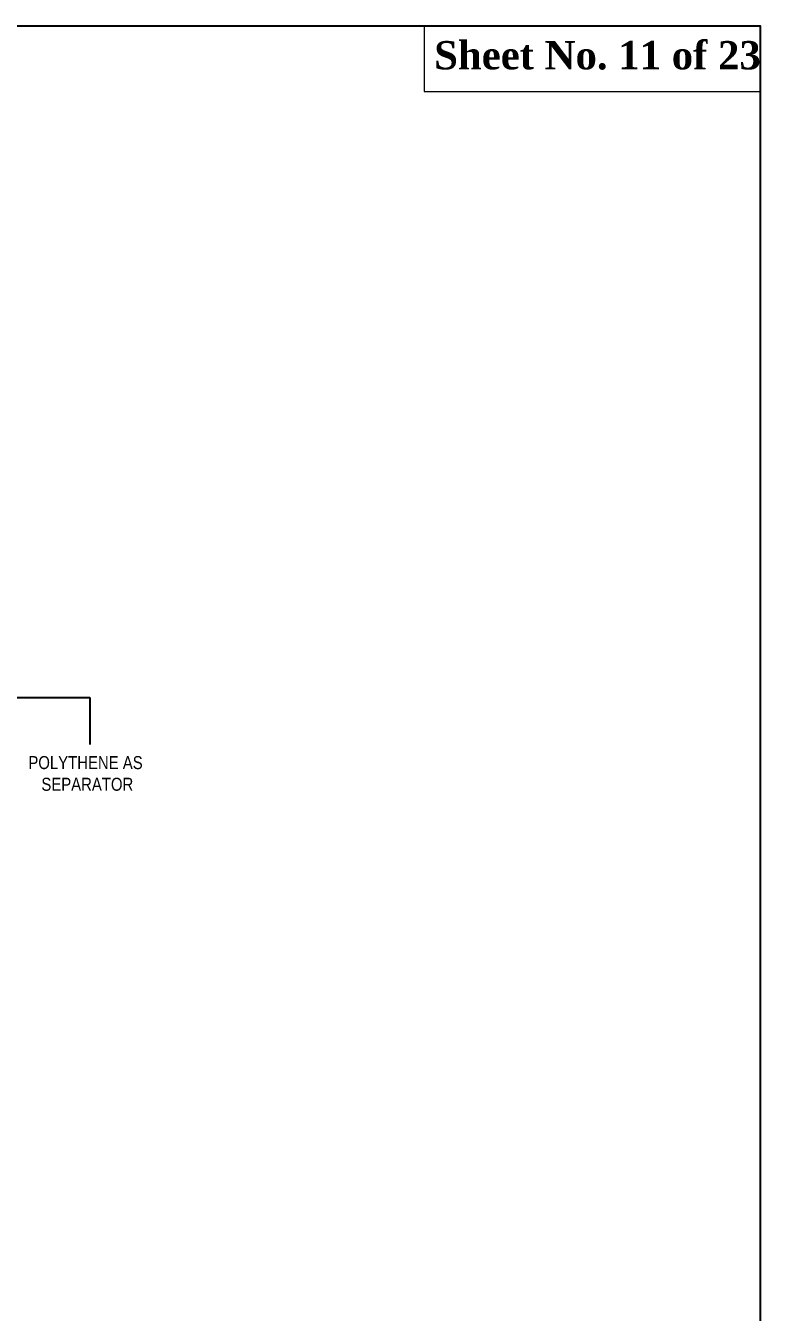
# Model space of a CAD drawing. Extents: x -119161 to 3778985, y -718511 to -30958.
# Drawn here: x 3002122 to 3013567, y -252173 to -232109 of the extents above; entities that cross this region are included whole.
import ezdxf

# ---------------------------------------------------------------- set-up
doc = ezdxf.new("R2010")
doc.units = 0
doc.header["$MEASUREMENT"] = 0
doc.layers.add('Dim', color=7, linetype='CONTINUOUS', lineweight=9)
doc.layers.add('LINE', color=7, linetype='CONTINUOUS')
doc.layers.add('TXT', color=7, linetype='CONTINUOUS')
doc.styles.add('ARIAL', font='ARIALN.TTF')
doc.styles.add('DIM', font='isocp3.shx')
doc.styles.get("Standard").update_dxf_attribs({"font": 'times.ttf', "height": 250})
doc.dimstyles.new('dim n_120', dxfattribs={"dimtxt": 240, "dimasz": 240, "dimexe": 240, "dimexo": 150, "dimgap": 100, "dimtad": 2, "dimdec": 0, "dimzin": 0, "dimdsep": 46, "dimtxsty": 'DIM', "dimcen": 350, "dimclrd": 5, "dimclre": 5, "dimclrt": 7, "dimadec": 0, "dimazin": 0, "dimtfac": 1, "dimtdec": 0, "dimtmove": 0, "dimatfit": 3, "dimfxl": 240, "dimfxlon": 1, "dimtolj": 1, "dimtzin": 0, "dimarcsym": 0})

msp = doc.modelspace()

# ---------------------------------------------------------------- linework, layer by layer
at = {"layer": 'LINE', "elevation": 0}
msp.add_lwpolyline([(3013566.8, -270127.2), (2959803.4, -270127.2), (2959803.4, -232108.7), (3013566.8, -232108.7)], close=True, dxfattribs=at)
at = {"layer": 'LINE', "lineweight": 9, "elevation": 0}
msp.add_lwpolyline([(3013566.8, -232108.7), (3008328.1, -232108.7), (3008328.1, -233136.4), (3013566.8, -233136.4)], close=True, dxfattribs=at)

# ---------------------------------------------------------------- texts
at = {"layer": 'LINE', "color": 7, "lineweight": 9, "insert": (3008486, -232347.6, 0), "char_height": 441.187, "width": 15847.306, "attachment_point": 1}
msp.add_mtext('{\\fTimes New Roman|b1|i0|c0|p18;Sheet No. 11 of 23}', dxfattribs=at)
at = {"layer": 'TXT', "color": 0, "insert": (3002040.5, -243770.8, 0), "char_height": 202.8, "width": 2379.693, "attachment_point": 4, "style": 'ARIAL'}
msp.add_mtext('\\pi121.83;POLYTHENE AS\\P\\pi324.28;SEPARATOR{\\H1.0833x; } ', dxfattribs=at)

# ---------------------------------------------------------------- leaders
at = {"layer": 'Dim', "ltscale": 50}
msp.add_leader([(3001482.8, -242583.3, 0), (3003120, -242583.3, 0), (3003120, -243316.3, 0)], dimstyle='dim n_120', override={"dimgap": 100, "dimtad": 0}, dxfattribs=at)

doc.saveas('drawing.dxf')
